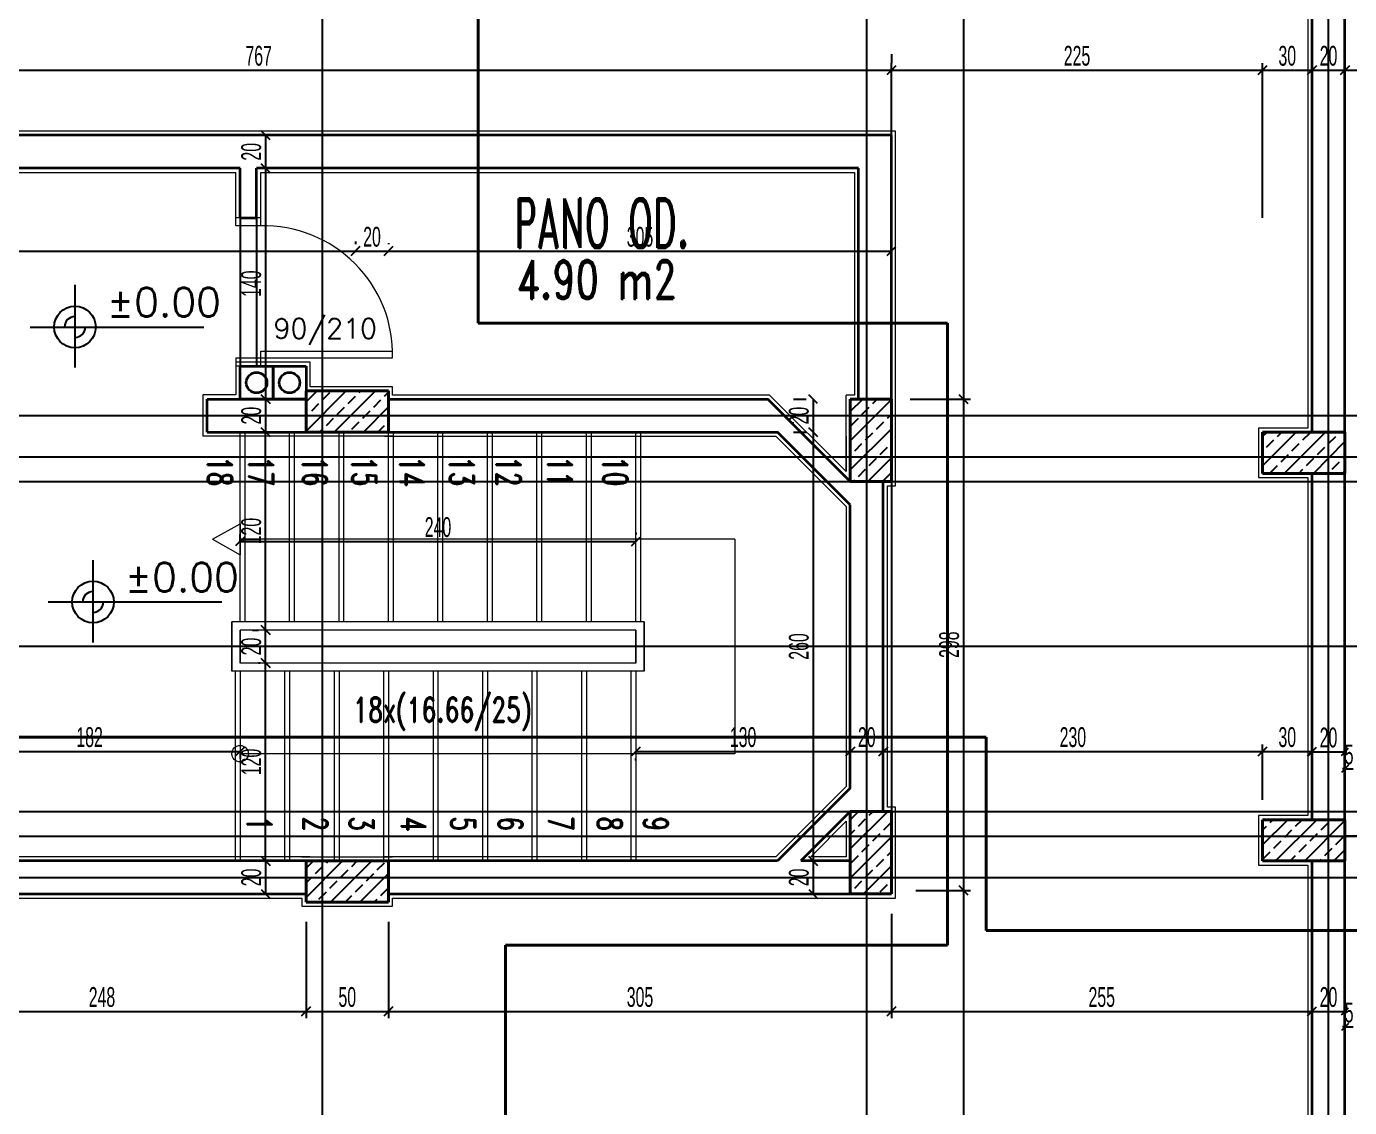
# Model space of a CAD drawing. Header units: inches. Extents: x -7543 to -822, y 102837 to 190349.
# Drawn here: x -834.9699 to -834.8094, y 102836.8968 to 102837.0279 of the extents above; entities that cross this region are included whole.
import ezdxf
from ezdxf.enums import TextEntityAlignment as Align

# ---------------------------------------------------------------- set-up
doc = ezdxf.new("R2010")
doc.units = ezdxf.units.IN
doc.header["$MEASUREMENT"] = 0
for name, pattern in [('__ZG_T_P__9', [22, 1, -10, 1, -10]), ('ACAD_ISO07W100', [3, 0, -3]), ('DASHDOTX2', [2, 1, -0.5, 0, -0.5]), ('DASHED', [19.05, 12.7, -6.35])]:
    doc.linetypes.add(name, pattern=pattern)
doc.layers.get('0').update_dxf_attribs({"lineweight": 25})
doc.layers.get('Defpoints').update_dxf_attribs({"lineweight": 25})
for name, color, linetype, lineweight in [('AKS', 1, 'Continuous', 25), ('ICOL', 55, 'Continuous', 25), ('İZ DÜŞÜM', 253, 'Continuous', 20), ('KESİT', 7, 'Continuous', 40), ('KOLON', 2, 'Continuous', 40), ('SIVA', 150, 'Continuous', 15), ('TARAMA', 8, 'Continuous', 25), ('YAZI', 7, 'Continuous', 25)]:
    doc.layers.add(name, color=color, linetype=linetype, lineweight=lineweight)
for name, color, linetype, lineweight, true_color in [('DUVAR', 7, 'Continuous', 35, 0xfc4642), ('KAPI', 7, 'Continuous', 18, 0xffb360), ('MERDİVEN', 7, 'Continuous', 20, 0x16c244)]:
    doc.layers.add(name, color=color, linetype=linetype, lineweight=lineweight, true_color=true_color)
doc.styles.add('OLCU', font='tromand.shx', dxfattribs={"width": 0.6, "height": 12})
doc.styles.add('st1', font='romandtw.shx', dxfattribs={"width": 0.7, "height": 40})
doc.styles.add('TXTX', font='TXTX')
doc.styles.add('ÖLÇÜ', font='simplex.shx')

# ---------------------------------------------------------------- blocks, each defined once
blk = doc.blocks.new('D')
at = {"layer": 'ICOL'}
for p, q in [((2.8, 2.8), (-2.8, -2.8)), ((0, 3), (0, -25))]:
    blk.add_line(p, q, dxfattribs=at)
blk = doc.blocks.new('E')
at = {"layer": 'ICOL'}
for p, q in [((0, -3), (0, 25)), ((-2.8, -2.8), (2.8, 2.8))]:
    blk.add_line(p, q, dxfattribs=at)
blk = doc.blocks.new('A$C00897202')
at = {"layer": 'KAPI'}
for p, q in [((81, 15), (81, 95)), ((85, 15), (85, 95)), ((5, 15), (0, 15)), ((5, 15), (5, 0)), ((85, 15), (81, 15)), ((85, 0), (85, 15)), ((90, 15), (85, 15)), ((5, 0), (0, 0)), ((85, 0), (90, 0))]:
    blk.add_line(p, q, dxfattribs=at)
blk.add_arc((83, 17), 78.03, 88.5312, 181.4688, dxfattribs=at)
blk = doc.blocks.new('_Oblique')
at = {"color": 0, "linetype": 'ByBlock', "lineweight": -2}
blk.add_line((-0.5, -0.5), (0.5, 0.5), dxfattribs=at)

msp = doc.modelspace()

# ---------------------------------------------------------------- linework, layer by layer
at = {"layer": 'AKS', "linetype": 'DASHDOTX2', "ltscale": 10}
for p, q in [((-834.93399, 102836.73452), (-834.93399, 102837.24234)), ((-834.812, 102836.73939), (-834.812, 102837.23681)), ((-834.868, 102836.73452), (-834.868, 102837.10169)), ((-835.0643, 102836.98068), (-834.402, 102836.98068)), ((-835.06448, 102836.97568), (-834.635, 102836.97568)), ((-835.0643, 102836.97268), (-834.635, 102836.97268)), ((-834.635, 102836.95268), (-835.0643, 102836.95268)), ((-835.0643, 102836.93268), (-834.635, 102836.93268)), ((-835.06459, 102836.92968), (-834.72165, 102836.92968)), ((-834.20945, 102836.92968), (-834.81, 102836.92968)), ((-835.0643, 102836.92468), (-834.635, 102836.92468))]:
    msp.add_line(p, q, dxfattribs=at)
at = {"layer": 'Defpoints', "color": 3}
for p, q in [((-834.814, 102836.97868), (-834.814, 102837.12268)), ((-834.81, 102836.77968), (-834.81, 102837.12368)), ((-835.0185, 102837.01468), (-834.86499, 102837.01468)), ((-834.86499, 102837.01468), (-834.865, 102836.92268)), ((-834.82, 102836.97368), (-834.82, 102836.97868)), ((-834.82, 102836.97868), (-834.814, 102836.97868)), ((-834.814, 102836.97368), (-834.82, 102836.97368)), ((-834.814, 102836.93168), (-834.814, 102836.97368)), ((-834.82, 102836.92668), (-834.82, 102836.93168)), ((-834.82, 102836.93168), (-834.814, 102836.93168)), ((-834.814, 102836.92668), (-834.82, 102836.92668)), ((-834.814, 102836.7828), (-834.814, 102836.92668)), ((-834.936, 102836.92268), (-834.9855, 102836.92268)), ((-834.936, 102836.92168), (-834.936, 102836.92268)), ((-834.865, 102836.92268), (-834.926, 102836.92268)), ((-834.926, 102836.92268), (-834.926, 102836.92168)), ((-834.926, 102836.92168), (-834.936, 102836.92168))]:
    msp.add_line(p, q, dxfattribs=at)
at = {"layer": 'Defpoints'}
for p, q in [((-834.944, 102837.00468), (-834.944, 102836.98668)), ((-834.942, 102837.00468), (-834.942, 102836.98668))]:
    msp.add_line(p, q, dxfattribs=at)
at = {"layer": 'DUVAR'}
for p, q in [((-834.814, 102836.97868), (-834.814, 102837.12268)), ((-834.81, 102836.97868), (-834.81, 102837.12268)), ((-834.86499, 102837.01468), (-835.0185, 102837.01468)), ((-834.86499, 102836.98268), (-834.86499, 102837.01468)), ((-834.944, 102837.01068), (-835.0225, 102837.01068)), ((-834.944, 102837.00468), (-834.944, 102837.01068)), ((-834.86899, 102837.01068), (-834.942, 102837.01068)), ((-834.942, 102837.00468), (-834.942, 102837.01068)), ((-834.86899, 102836.98268), (-834.86899, 102837.01068)), ((-834.944, 102837.00468), (-834.942, 102837.00468)), ((-834.944, 102836.98268), (-834.944, 102836.98668)), ((-834.944, 102836.98668), (-834.94, 102836.98668)), ((-834.94, 102836.98668), (-834.94, 102836.98268)), ((-834.94, 102836.98268), (-834.94, 102836.98668)), ((-834.94, 102836.98668), (-834.936, 102836.98668)), ((-834.936, 102836.98668), (-834.936, 102836.98268)), ((-834.948, 102836.98268), (-834.936, 102836.98268)), ((-834.948, 102836.97868), (-834.948, 102836.98268)), ((-834.94, 102836.98268), (-834.944, 102836.98268)), ((-834.936, 102836.98268), (-834.94, 102836.98268)), ((-834.926, 102836.98268), (-834.88, 102836.98268)), ((-834.87, 102836.97268), (-834.88, 102836.98268)), ((-834.948, 102836.97868), (-834.87883, 102836.97868)), ((-834.87, 102836.96986), (-834.87883, 102836.97868)), ((-834.814, 102836.93168), (-834.814, 102836.97368)), ((-834.81, 102836.93168), (-834.81, 102836.97368)), ((-834.866, 102836.93268), (-834.866, 102836.97268)), ((-834.87, 102836.93551), (-834.87, 102836.96986)), ((-834.87, 102836.93551), (-834.87883, 102836.92668)), ((-834.87, 102836.93268), (-834.876, 102836.92668)), ((-834.87883, 102836.92668), (-834.9805, 102836.92668)), ((-834.87, 102836.92668), (-834.876, 102836.92668)), ((-834.814, 102836.78268), (-834.814, 102836.92668)), ((-834.81, 102836.78268), (-834.81, 102836.92668)), ((-834.9805, 102836.92268), (-834.936, 102836.92268)), ((-834.926, 102836.92268), (-834.868, 102836.92268))]:
    msp.add_line(p, q, dxfattribs=at)
for centre in [(-834.942, 102836.98468), (-834.938, 102836.98468)]:
    msp.add_circle(centre, 0.00125, dxfattribs=at)
at = {"layer": 'ICOL'}
for p, q in [((-834.85627, 102837.12368), (-834.85627, 102836.98268)), ((-835.0185, 102837.02258), (-834.865, 102837.02258)), ((-834.865, 102837.02258), (-834.82, 102837.02258)), ((-834.82, 102837.02258), (-834.814, 102837.02258)), ((-834.814, 102837.02258), (-834.81, 102837.02258)), ((-834.81, 102837.02258), (-834.637, 102837.02258)), ((-834.94091, 102837.01468), (-834.94091, 102837.01068)), ((-834.94091, 102837.01068), (-834.94091, 102836.98268)), ((-835.0185, 102837.00064), (-834.93, 102837.00064)), ((-834.93, 102837.00064), (-834.926, 102837.00064)), ((-834.926, 102837.00064), (-834.865, 102837.00064)), ((-834.96403, 102836.99653), (-834.96403, 102836.98652)), ((-834.96945, 102836.99143), (-834.94839, 102836.99143)), ((-834.94091, 102836.98268), (-834.94091, 102836.97868)), ((-834.8745, 102836.98268), (-834.8745, 102836.97868)), ((-834.85627, 102836.98268), (-834.85627, 102836.92311)), ((-834.94091, 102836.95468), (-834.94091, 102836.97868)), ((-834.8745, 102836.97868), (-834.8745, 102836.92668)), ((-834.944, 102836.96542), (-834.896, 102836.96542)), ((-834.96184, 102836.96317), (-834.96184, 102836.95317)), ((-834.96727, 102836.95808), (-834.94621, 102836.95808)), ((-834.94091, 102836.95068), (-834.94091, 102836.95468)), ((-834.94091, 102836.92668), (-834.94091, 102836.95068)), ((-834.9805, 102836.93995), (-834.944, 102836.93995)), ((-834.896, 102836.93995), (-834.87, 102836.93995)), ((-834.87, 102836.93995), (-834.866, 102836.93995)), ((-834.866, 102836.93995), (-834.82, 102836.93995)), ((-834.82, 102836.93995), (-834.814, 102836.93995)), ((-834.81384, 102836.9399), (-834.81015, 102836.9399)), ((-834.81015, 102836.93785), (-834.81031, 102836.93785)), ((-834.81, 102836.93785), (-834.809, 102836.93785)), ((-834.94091, 102836.92668), (-834.94091, 102836.92268)), ((-834.8745, 102836.92668), (-834.8745, 102836.92268)), ((-834.85627, 102836.92311), (-834.85627, 102836.77968)), ((-834.9855, 102836.90843), (-834.936, 102836.90843)), ((-834.936, 102836.90843), (-834.926, 102836.90843)), ((-834.926, 102836.90843), (-834.865, 102836.90843)), ((-834.865, 102836.90843), (-834.814, 102836.90843)), ((-834.81384, 102836.90843), (-834.81015, 102836.90843)), ((-834.81015, 102836.90654), (-834.81031, 102836.90654)), ((-834.81, 102836.90654), (-834.809, 102836.90654))]:
    msp.add_line(p, q, dxfattribs=at)
at = {"layer": 'ICOL', "color": 53}
for p, q in [((-834.865, 102837.02451), (-834.865, 102837.02342)), ((-834.865, 102836.98508), (-834.865, 102837.02342)), ((-834.82, 102837.00465), (-834.82, 102837.02342)), ((-834.82, 102837.00465), (-834.82, 102837.02342)), ((-834.814, 102837.00465), (-834.814, 102837.02342)), ((-834.814, 102837.00465), (-834.814, 102837.02342)), ((-834.81, 102837.00465), (-834.81, 102837.02342)), ((-834.81, 102837.00465), (-834.81, 102837.02342)), ((-834.94052, 102837.01468), (-834.94007, 102837.01468)), ((-834.94052, 102837.01068), (-834.94007, 102837.01068)), ((-834.94052, 102837.01068), (-834.94007, 102837.01068)), ((-834.93, 102837.0018), (-834.93, 102837.00148)), ((-834.93, 102837.0018), (-834.93, 102837.00148)), ((-834.926, 102837.00158), (-834.926, 102837.00148)), ((-834.926, 102837.00158), (-834.926, 102837.00148)), ((-834.865, 102836.98508), (-834.865, 102837.00148)), ((-834.94218, 102836.98268), (-834.94175, 102836.98268)), ((-834.94218, 102836.98268), (-834.94175, 102836.98268)), ((-834.8769, 102836.98268), (-834.87534, 102836.98268)), ((-834.86275, 102836.98268), (-834.85543, 102836.98268)), ((-834.86206, 102836.98268), (-834.85543, 102836.98268)), ((-834.94204, 102836.97868), (-834.94175, 102836.97868)), ((-834.94153, 102836.97868), (-834.94175, 102836.97868)), ((-834.8769, 102836.97868), (-834.87534, 102836.97868)), ((-834.8769, 102836.97868), (-834.87534, 102836.97868)), ((-834.944, 102836.96544), (-834.944, 102836.96626)), ((-834.896, 102836.96651), (-834.896, 102836.96626)), ((-834.94248, 102836.95468), (-834.94175, 102836.95468)), ((-834.94248, 102836.95468), (-834.94175, 102836.95468)), ((-834.94156, 102836.95068), (-834.94175, 102836.95068)), ((-834.94156, 102836.95068), (-834.94175, 102836.95068)), ((-834.87, 102836.94132), (-834.87, 102836.94079)), ((-834.87, 102836.94132), (-834.87, 102836.94079)), ((-834.944, 102836.93993), (-834.944, 102836.93911)), ((-834.866, 102836.93877), (-834.866, 102836.94079)), ((-834.866, 102836.93877), (-834.866, 102836.94079)), ((-834.82, 102836.93408), (-834.82, 102836.94079)), ((-834.82, 102836.93408), (-834.82, 102836.94079)), ((-834.814, 102836.93408), (-834.814, 102836.94079)), ((-834.896, 102836.93886), (-834.896, 102836.93911)), ((-834.94204, 102836.92668), (-834.94175, 102836.92668)), ((-834.94153, 102836.92668), (-834.94175, 102836.92668)), ((-834.87502, 102836.92668), (-834.87534, 102836.92668)), ((-834.87502, 102836.92668), (-834.87534, 102836.92668)), ((-834.94049, 102836.92268), (-834.94175, 102836.92268)), ((-834.87469, 102836.92268), (-834.87534, 102836.92268)), ((-834.86206, 102836.92311), (-834.85543, 102836.92311)), ((-834.86206, 102836.92311), (-834.85543, 102836.92311)), ((-834.936, 102836.91928), (-834.936, 102836.90759)), ((-834.936, 102836.91928), (-834.936, 102836.90759)), ((-834.926, 102836.91928), (-834.926, 102836.90759)), ((-834.926, 102836.91928), (-834.926, 102836.90759)), ((-834.865, 102836.92028), (-834.865, 102836.90759)), ((-834.865, 102836.92028), (-834.865, 102836.90759)), ((-834.814, 102836.91644), (-834.814, 102836.90759))]:
    msp.add_line(p, q, dxfattribs=at)
at = {"layer": 'ICOL'}
for centre in [(-834.96403, 102836.99143), (-834.96184, 102836.95808)]:
    msp.add_circle(centre, 0.00252, dxfattribs=at)
for centre, start, end in [((-834.96403, 102836.99143), 90, 180), ((-834.96403, 102836.99143), 270, 0), ((-834.96184, 102836.95808), 90, 180), ((-834.96184, 102836.95808), 270, 0)]:
    msp.add_arc(centre, 0.00126, start, end, dxfattribs=at)
at = {"layer": 'İZ DÜŞÜM', "linetype": '__ZG_T_P__9'}
msp.add_line((-834.81, 102836.77768), (-834.81, 102837.12768), dxfattribs=at)
at = {"layer": 'KAPI'}
for p, q in [((-834.9415, 102837.00468), (-834.9445, 102837.00468)), ((-834.9415, 102836.98668), (-834.9445, 102836.98668))]:
    msp.add_line(p, q, dxfattribs=at)
at = {"layer": 'KESİT', "linetype": 'DASHED'}
for p, q in [((-834.91512, 102837.24728), (-834.91512, 102836.99188)), ((-834.91512, 102836.99188), (-834.8582, 102836.99188)), ((-834.8582, 102836.99188), (-834.8582, 102836.91646)), ((-835.0804, 102836.94168), (-834.85353, 102836.94168)), ((-834.85353, 102836.94168), (-834.85353, 102836.91823)), ((-834.85353, 102836.91823), (-834.74109, 102836.91823)), ((-834.8582, 102836.91646), (-834.91181, 102836.91646)), ((-834.91181, 102836.91646), (-834.91181, 102836.7164))]:
    msp.add_line(p, q, dxfattribs=at)
at = {"layer": 'KOLON'}
for p, q in [((-834.936, 102836.98368), (-834.936, 102836.97868)), ((-834.926, 102836.98368), (-834.936, 102836.98368)), ((-834.926, 102836.97868), (-834.926, 102836.98368)), ((-834.865, 102836.98268), (-834.87, 102836.98268)), ((-834.87, 102836.98268), (-834.87, 102836.97268)), ((-834.865, 102836.97268), (-834.865, 102836.98268)), ((-834.936, 102836.97868), (-834.926, 102836.97868)), ((-834.81, 102836.97868), (-834.82, 102836.97868)), ((-834.82, 102836.97868), (-834.82, 102836.97368)), ((-834.81, 102836.97368), (-834.81, 102836.97868)), ((-834.82, 102836.97368), (-834.81, 102836.97368)), ((-834.87, 102836.97268), (-834.865, 102836.97268)), ((-834.87, 102836.92268), (-834.87, 102836.93268)), ((-834.87, 102836.93268), (-834.865, 102836.93268)), ((-834.865, 102836.93268), (-834.865, 102836.92268)), ((-834.81, 102836.93168), (-834.82, 102836.93168)), ((-834.82, 102836.93168), (-834.82, 102836.92668)), ((-834.81, 102836.92668), (-834.81, 102836.93168)), ((-834.936, 102836.92168), (-834.936, 102836.92668)), ((-834.936, 102836.92668), (-834.926, 102836.92668)), ((-834.926, 102836.92668), (-834.926, 102836.92168)), ((-834.82, 102836.92668), (-834.81, 102836.92668)), ((-834.865, 102836.92268), (-834.87, 102836.92268)), ((-834.926, 102836.92168), (-834.936, 102836.92168))]:
    msp.add_line(p, q, dxfattribs=at)
at = {"layer": 'MERDİVEN', "linetype": 'ACAD_ISO07W100'}
for p, q in [((-834.944, 102836.95568), (-834.944, 102836.97868)), ((-834.938, 102836.95568), (-834.938, 102836.97868)), ((-834.932, 102836.95568), (-834.932, 102836.97868)), ((-834.926, 102836.95568), (-834.926, 102836.97868)), ((-834.92, 102836.95568), (-834.92, 102836.97868)), ((-834.914, 102836.95568), (-834.914, 102836.97868)), ((-834.908, 102836.95568), (-834.908, 102836.97868)), ((-834.902, 102836.95568), (-834.902, 102836.97868)), ((-834.896, 102836.95568), (-834.896, 102836.97868)), ((-834.944, 102836.94968), (-834.944, 102836.92668)), ((-834.938, 102836.94968), (-834.938, 102836.92668)), ((-834.932, 102836.94968), (-834.932, 102836.92668)), ((-834.926, 102836.94968), (-834.926, 102836.92668)), ((-834.92, 102836.94968), (-834.92, 102836.92668)), ((-834.914, 102836.94968), (-834.914, 102836.92668)), ((-834.908, 102836.94968), (-834.908, 102836.92668)), ((-834.902, 102836.94968), (-834.902, 102836.92668)), ((-834.896, 102836.94968), (-834.896, 102836.92668))]:
    msp.add_line(p, q, dxfattribs=at)
at = {"layer": 'MERDİVEN'}
for p, q in [((-834.9434, 102836.95568), (-834.9434, 102836.97868)), ((-834.9374, 102836.95568), (-834.9374, 102836.97868)), ((-834.9314, 102836.95568), (-834.9314, 102836.97868)), ((-834.9254, 102836.95568), (-834.9254, 102836.97868)), ((-834.9194, 102836.95568), (-834.9194, 102836.97868)), ((-834.9134, 102836.95568), (-834.9134, 102836.97868)), ((-834.9074, 102836.95568), (-834.9074, 102836.97868)), ((-834.9014, 102836.95568), (-834.9014, 102836.97868)), ((-834.8954, 102836.95568), (-834.8954, 102836.97868)), ((-834.94736, 102836.96568), (-834.944, 102836.96757)), ((-834.944, 102836.96757), (-834.944, 102836.9638)), ((-834.94736, 102836.96568), (-834.944, 102836.9638)), ((-834.884, 102836.96568), (-834.944, 102836.96568)), ((-834.884, 102836.96568), (-834.884, 102836.93968)), ((-834.945, 102836.94968), (-834.945, 102836.95568)), ((-834.945, 102836.95568), (-834.945, 102836.94968)), ((-834.945, 102836.95568), (-834.945, 102836.94968)), ((-834.895, 102836.95568), (-834.945, 102836.95568)), ((-834.945, 102836.94968), (-834.945, 102836.95568)), ((-834.896, 102836.95568), (-834.944, 102836.95568)), ((-834.896, 102836.95568), (-834.944, 102836.95568)), ((-834.896, 102836.95568), (-834.944, 102836.95568)), ((-834.895, 102836.95568), (-834.895, 102836.94968)), ((-834.895, 102836.94968), (-834.895, 102836.95568)), ((-834.895, 102836.94968), (-834.895, 102836.95568)), ((-834.895, 102836.95568), (-834.895, 102836.94968)), ((-834.944, 102836.95068), (-834.944, 102836.95468)), ((-834.944, 102836.95468), (-834.944, 102836.95068)), ((-834.944, 102836.95468), (-834.944, 102836.95068)), ((-834.896, 102836.95468), (-834.944, 102836.95468)), ((-834.944, 102836.95068), (-834.944, 102836.95468)), ((-834.897, 102836.95468), (-834.943, 102836.95468)), ((-834.897, 102836.95468), (-834.943, 102836.95468)), ((-834.897, 102836.95468), (-834.943, 102836.95468)), ((-834.896, 102836.95468), (-834.896, 102836.95068)), ((-834.896, 102836.95068), (-834.896, 102836.95468)), ((-834.896, 102836.95068), (-834.896, 102836.95468)), ((-834.896, 102836.95468), (-834.896, 102836.95068)), ((-834.895, 102836.94968), (-834.945, 102836.94968)), ((-834.9446, 102836.94968), (-834.9446, 102836.92668)), ((-834.896, 102836.95068), (-834.944, 102836.95068)), ((-834.896, 102836.94968), (-834.944, 102836.94968)), ((-834.896, 102836.94968), (-834.944, 102836.94968)), ((-834.896, 102836.94968), (-834.944, 102836.94968)), ((-834.897, 102836.95068), (-834.943, 102836.95068)), ((-834.897, 102836.95068), (-834.943, 102836.95068)), ((-834.897, 102836.95068), (-834.943, 102836.95068)), ((-834.9386, 102836.94968), (-834.9386, 102836.92668)), ((-834.9326, 102836.94968), (-834.9326, 102836.92668)), ((-834.9266, 102836.94968), (-834.9266, 102836.92668)), ((-834.9206, 102836.94968), (-834.9206, 102836.92668)), ((-834.9146, 102836.94968), (-834.9146, 102836.92668)), ((-834.9086, 102836.94968), (-834.9086, 102836.92668)), ((-834.9026, 102836.94968), (-834.9026, 102836.92668)), ((-834.8966, 102836.94968), (-834.8966, 102836.92668)), ((-834.884, 102836.93968), (-834.944, 102836.93968))]:
    msp.add_line(p, q, dxfattribs=at)
msp.add_circle((-834.944, 102836.93968), 0.001, dxfattribs=at)
at = {"layer": 'SIVA'}
for p, q in [((-834.8145, 102837.12218), (-834.8145, 102836.97918)), ((-834.8645, 102837.01518), (-835.018, 102837.01518)), ((-834.8645, 102836.97218), (-834.8645, 102837.01518)), ((-835.0175, 102837.01018), (-834.9445, 102837.01018)), ((-834.9445, 102837.00468), (-834.9445, 102837.01018)), ((-834.9415, 102837.01018), (-834.86949, 102837.01018)), ((-834.9415, 102837.00468), (-834.9415, 102837.01018)), ((-834.86949, 102837.01018), (-834.86949, 102836.98318)), ((-834.9355, 102836.98718), (-834.9445, 102836.98718)), ((-834.9445, 102836.98718), (-834.9445, 102836.98319)), ((-834.9355, 102836.98418), (-834.9355, 102836.98718)), ((-834.9485, 102836.98319), (-834.9485, 102836.97818)), ((-834.9445, 102836.98319), (-834.9485, 102836.98319)), ((-834.9255, 102836.98418), (-834.9355, 102836.98418)), ((-834.9255, 102836.98318), (-834.9255, 102836.98418)), ((-834.87979, 102836.98318), (-834.9255, 102836.98318)), ((-834.8705, 102836.97389), (-834.87979, 102836.98318)), ((-834.8705, 102836.97389), (-834.8705, 102836.98318)), ((-834.86949, 102836.98318), (-834.8705, 102836.98318)), ((-834.9255, 102836.97818), (-834.9485, 102836.97818)), ((-834.9265, 102836.97818), (-834.87903, 102836.97818)), ((-834.8705, 102836.96965), (-834.87903, 102836.97818)), ((-834.8705, 102836.97818), (-834.8705, 102836.97389)), ((-834.8145, 102836.97918), (-834.8205, 102836.97918)), ((-834.8205, 102836.97918), (-834.8205, 102836.97318)), ((-834.8655, 102836.97218), (-834.8645, 102836.97218)), ((-834.8655, 102836.93318), (-834.8655, 102836.97218)), ((-834.8205, 102836.97318), (-834.8145, 102836.97318)), ((-834.8145, 102836.97318), (-834.8145, 102836.93218)), ((-834.8705, 102836.96965), (-834.8705, 102836.93572)), ((-834.8705, 102836.93572), (-834.87903, 102836.92718)), ((-834.8645, 102836.93318), (-834.8655, 102836.93318)), ((-834.8645, 102836.92218), (-834.8645, 102836.93318)), ((-834.8145, 102836.93218), (-834.8205, 102836.93218)), ((-834.8205, 102836.93218), (-834.8205, 102836.92618)), ((-834.8705, 102836.93148), (-834.87479, 102836.92718)), ((-834.8705, 102836.93148), (-834.8705, 102836.92718)), ((-834.9355, 102836.92718), (-834.98, 102836.92718)), ((-834.9365, 102836.92718), (-834.9255, 102836.92718)), ((-834.87903, 102836.92718), (-834.9265, 102836.92718)), ((-834.8705, 102836.92718), (-834.87479, 102836.92718)), ((-834.8205, 102836.92618), (-834.8145, 102836.92618)), ((-834.8145, 102836.92618), (-834.8145, 102836.78318)), ((-834.981, 102836.92218), (-834.9365, 102836.92218)), ((-834.9365, 102836.92218), (-834.9365, 102836.92118)), ((-834.9255, 102836.92218), (-834.8695, 102836.92218)), ((-834.9255, 102836.92118), (-834.9255, 102836.92218)), ((-834.8705, 102836.92218), (-834.8645, 102836.92218)), ((-834.9365, 102836.92118), (-834.9255, 102836.92118))]:
    msp.add_line(p, q, dxfattribs=at)
at = {"layer": 'TARAMA'}
for p, q in [((-834.936, 102836.98234), (-834.93466, 102836.98368)), ((-834.936, 102836.97881), (-834.93112, 102836.98368)), ((-834.93399, 102836.98259), (-834.9331, 102836.98347)), ((-834.93259, 102836.97868), (-834.92759, 102836.98368)), ((-834.93089, 102836.98215), (-834.93001, 102836.98303)), ((-834.92957, 102836.98347), (-834.92936, 102836.98368)), ((-834.92647, 102836.98303), (-834.926, 102836.98351)), ((-834.93531, 102836.98126), (-834.93443, 102836.98215)), ((-834.93222, 102836.98082), (-834.93133, 102836.98171)), ((-834.92905, 102836.97868), (-834.926, 102836.98174)), ((-834.9278, 102836.98171), (-834.92692, 102836.98259)), ((-834.87, 102836.98117), (-834.86848, 102836.98268)), ((-834.87, 102836.97763), (-834.865, 102836.98263)), ((-834.86858, 102836.98082), (-834.86769, 102836.98171)), ((-834.86725, 102836.98215), (-834.86672, 102836.98268)), ((-834.936, 102836.98058), (-834.93575, 102836.98082)), ((-834.93354, 102836.9795), (-834.93266, 102836.98038)), ((-834.93045, 102836.97905), (-834.92957, 102836.97994)), ((-834.92912, 102836.98038), (-834.92824, 102836.98126)), ((-834.92603, 102836.97994), (-834.926, 102836.97997)), ((-834.8699, 102836.9795), (-834.86902, 102836.98038)), ((-834.86681, 102836.97905), (-834.86593, 102836.97994)), ((-834.86549, 102836.98038), (-834.865, 102836.98087)), ((-834.93436, 102836.97868), (-834.93399, 102836.97905)), ((-834.92728, 102836.97868), (-834.92647, 102836.9795)), ((-834.87, 102836.9741), (-834.865, 102836.9791)), ((-834.86814, 102836.97773), (-834.86725, 102836.97861)), ((-834.82, 102836.97814), (-834.81945, 102836.97868)), ((-834.82, 102836.9746), (-834.81592, 102836.97868)), ((-834.8182, 102836.97817), (-834.81768, 102836.97868)), ((-834.81738, 102836.97368), (-834.81238, 102836.97868)), ((-834.8151, 102836.97773), (-834.81422, 102836.97861)), ((-834.81201, 102836.97729), (-834.81113, 102836.97817)), ((-834.81068, 102836.97861), (-834.81061, 102836.97868)), ((-834.86946, 102836.9764), (-834.86858, 102836.97729)), ((-834.86637, 102836.97596), (-834.86549, 102836.97684)), ((-834.86504, 102836.97729), (-834.865, 102836.97733)), ((-834.81952, 102836.97684), (-834.81864, 102836.97773)), ((-834.81643, 102836.9764), (-834.81555, 102836.97729)), ((-834.81384, 102836.97368), (-834.81, 102836.97753)), ((-834.81334, 102836.97596), (-834.81245, 102836.97684)), ((-834.87, 102836.97587), (-834.8699, 102836.97596)), ((-834.86788, 102836.97268), (-834.865, 102836.97556)), ((-834.86769, 102836.97463), (-834.86681, 102836.97552)), ((-834.82, 102836.97637), (-834.81997, 102836.9764)), ((-834.81776, 102836.97508), (-834.81687, 102836.97596)), ((-834.81466, 102836.97463), (-834.81378, 102836.97552)), ((-834.81157, 102836.97419), (-834.81068, 102836.97508)), ((-834.81024, 102836.97552), (-834.81, 102836.97576)), ((-834.86902, 102836.97331), (-834.86814, 102836.97419)), ((-834.86593, 102836.97287), (-834.86504, 102836.97375)), ((-834.81908, 102836.97375), (-834.8182, 102836.97463)), ((-834.81561, 102836.97368), (-834.8151, 102836.97419)), ((-834.81208, 102836.97368), (-834.81201, 102836.97375)), ((-834.81031, 102836.97368), (-834.81, 102836.97399)), ((-834.86965, 102836.97268), (-834.86946, 102836.97287)), ((-834.87, 102836.93167), (-834.86899, 102836.93268)), ((-834.87, 102836.92814), (-834.86545, 102836.93268)), ((-834.86902, 102836.93088), (-834.86814, 102836.93177)), ((-834.86769, 102836.93221), (-834.86722, 102836.93268)), ((-834.82, 102836.92864), (-834.81695, 102836.93168)), ((-834.81908, 102836.93132), (-834.81872, 102836.93168)), ((-834.81842, 102836.92668), (-834.81342, 102836.93168)), ((-834.81599, 102836.93088), (-834.81519, 102836.93168)), ((-834.87, 102836.9299), (-834.86946, 102836.93044)), ((-834.86725, 102836.92911), (-834.86637, 102836.93)), ((-834.86593, 102836.93044), (-834.86504, 102836.93132)), ((-834.82, 102836.93041), (-834.81952, 102836.93088)), ((-834.81731, 102836.92956), (-834.81643, 102836.93044)), ((-834.81488, 102836.92668), (-834.81, 102836.93157)), ((-834.81422, 102836.92911), (-834.81334, 102836.93)), ((-834.81289, 102836.93044), (-834.81201, 102836.93132)), ((-834.87, 102836.9246), (-834.865, 102836.9296)), ((-834.86858, 102836.92779), (-834.86769, 102836.92867)), ((-834.81864, 102836.92823), (-834.81776, 102836.92911)), ((-834.81555, 102836.92779), (-834.81466, 102836.92867)), ((-834.81113, 102836.92867), (-834.81024, 102836.92956)), ((-834.8699, 102836.92646), (-834.86902, 102836.92735)), ((-834.86681, 102836.92602), (-834.86593, 102836.9269)), ((-834.86549, 102836.92735), (-834.865, 102836.92783)), ((-834.81997, 102836.9269), (-834.81908, 102836.92779)), ((-834.81665, 102836.92668), (-834.81599, 102836.92735)), ((-834.81311, 102836.92668), (-834.81289, 102836.9269)), ((-834.81245, 102836.92735), (-834.81157, 102836.92823)), ((-834.81135, 102836.92668), (-834.81, 102836.92803)), ((-834.936, 102836.92578), (-834.93509, 102836.92668)), ((-834.936, 102836.92224), (-834.93156, 102836.92668)), ((-834.93487, 102836.92514), (-834.93399, 102836.92602)), ((-834.93354, 102836.92646), (-834.93332, 102836.92668)), ((-834.93302, 102836.92168), (-834.92802, 102836.92668)), ((-834.93178, 102836.92469), (-834.93089, 102836.92558)), ((-834.93045, 102836.92602), (-834.92979, 102836.92668)), ((-834.92736, 102836.92558), (-834.92647, 102836.92646)), ((-834.86838, 102836.92268), (-834.865, 102836.92607)), ((-834.86814, 102836.92469), (-834.86725, 102836.92558)), ((-834.936, 102836.92401), (-834.93531, 102836.92469)), ((-834.9331, 102836.92337), (-834.93222, 102836.92425)), ((-834.93001, 102836.92293), (-834.92912, 102836.92381)), ((-834.92948, 102836.92168), (-834.926, 102836.92517)), ((-834.92868, 102836.92425), (-834.9278, 102836.92514)), ((-834.86946, 102836.92337), (-834.86858, 102836.92425)), ((-834.86637, 102836.92293), (-834.86549, 102836.92381)), ((-834.86504, 102836.92425), (-834.865, 102836.9243)), ((-834.93443, 102836.92204), (-834.93354, 102836.92293)), ((-834.93125, 102836.92168), (-834.93045, 102836.92249)), ((-834.92772, 102836.92168), (-834.92736, 102836.92204)), ((-834.92692, 102836.92249), (-834.92603, 102836.92337)), ((-834.87, 102836.92283), (-834.8699, 102836.92293))]:
    msp.add_line(p, q, dxfattribs=at)

# ---------------------------------------------------------------- block references
at = {"layer": 'ICOL'}
for name, p, xscale, yscale, zscale, rotation in [('_Oblique', (-834.865, 102837.02258), 0.001080000000001746, 0.001080000000001746, 0.001080000000001746, 180), ('_Oblique', (-834.82, 102837.02258), 0.001080000000001746, 0.001080000000001746, 0.001080000000001746, 180), ('_Oblique', (-834.814, 102837.02258), 0.001080000000001746, 0.001080000000001746, 0.001080000000001746, 180), ('_Oblique', (-834.81, 102837.02258), 0.001080000000001746, 0.001080000000001746, 0.001080000000001746, 180), ('_Oblique', (-834.94091, 102837.01468), 0.001080000001820736, 0.001080000001820736, 0.001080000001820736, 90), ('_Oblique', (-834.94091, 102837.01068), 0.001080000001820736, 0.001080000001820736, 0.001080000001820736, 90), ('_Oblique', (-834.94091, 102837.01068), 0.001080000001820736, 0.001080000001820736, 0.001080000001820736, 270), ('_Oblique', (-834.93, 102837.00064), 0.001080000000001746, 0.001080000000001746, 0.001080000000001746, 180), ('_Oblique', (-834.926, 102837.00064), 0.001080000000001746, 0.001080000000001746, 0.001080000000001746, 180), ('_Oblique', (-834.94091, 102836.98268), 0.001080000001820736, 0.001080000001820736, 0.001080000001820736, 90), ('_Oblique', (-834.94091, 102836.98268), 0.001080000001820736, 0.001080000001820736, 0.001080000001820736, 270), ('_Oblique', (-834.8745, 102836.98268), 0.001080000001820736, 0.001080000001820736, 0.001080000001820736, 90), ('_Oblique', (-834.85627, 102836.98268), 0.001080000001820736, 0.001080000001820736, 0.001080000001820736, 90), ('_Oblique', (-834.85627, 102836.98268), 0.001080000001820736, 0.001080000001820736, 0.001080000001820736, 270), ('_Oblique', (-834.94091, 102836.97868), 0.001080000001820736, 0.001080000001820736, 0.001080000001820736, 90), ('_Oblique', (-834.94091, 102836.97868), 0.001080000001820736, 0.001080000001820736, 0.001080000001820736, 270), ('_Oblique', (-834.8745, 102836.97868), 0.001080000001820736, 0.001080000001820736, 0.001080000001820736, 90), ('_Oblique', (-834.8745, 102836.97868), 0.001080000001820736, 0.001080000001820736, 0.001080000001820736, 270), ('_Oblique', (-834.944, 102836.96542), 0.001080000000001746, 0.001080000000001746, 0.001080000000001746, 180), ('_Oblique', (-834.94091, 102836.95468), 0.001080000001820736, 0.001080000001820736, 0.001080000001820736, 270), ('_Oblique', (-834.94091, 102836.95468), 0.001080000001820736, 0.001080000001820736, 0.001080000001820736, 90), ('_Oblique', (-834.94091, 102836.95068), 0.001080000001820736, 0.001080000001820736, 0.001080000001820736, 270), ('_Oblique', (-834.94091, 102836.95068), 0.001080000001820736, 0.001080000001820736, 0.001080000001820736, 90), ('D', (-834.814, 102836.9399), 0.0001559999999471984, 0.0001559999999471984, 0.0001559999999471984, 180), ('_Oblique', (-834.896, 102836.93995), 0.001080000000001746, 0.001080000000001746, 0.001080000000001746, 180), ('_Oblique', (-834.87, 102836.93995), 0.001080000000001746, 0.001080000000001746, 0.001080000000001746, 180), ('_Oblique', (-834.866, 102836.93995), 0.001080000000001746, 0.001080000000001746, 0.001080000000001746, 180), ('_Oblique', (-834.82, 102836.93995), 0.001080000000001746, 0.001080000000001746, 0.001080000000001746, 180), ('_Oblique', (-834.94091, 102836.92668), 0.001080000001820736, 0.001080000001820736, 0.001080000001820736, 90), ('_Oblique', (-834.94091, 102836.92668), 0.001080000001820736, 0.001080000001820736, 0.001080000001820736, 270), ('_Oblique', (-834.8745, 102836.92668), 0.001080000001820736, 0.001080000001820736, 0.001080000001820736, 90), ('_Oblique', (-834.8745, 102836.92668), 0.001080000001820736, 0.001080000001820736, 0.001080000001820736, 270), ('_Oblique', (-834.85627, 102836.92311), 0.001080000001820736, 0.001080000001820736, 0.001080000001820736, 90), ('_Oblique', (-834.85627, 102836.92311), 0.001080000001820736, 0.001080000001820736, 0.001080000001820736, 270), ('_Oblique', (-834.94091, 102836.92268), 0.001080000001820736, 0.001080000001820736, 0.001080000001820736, 270), ('_Oblique', (-834.8745, 102836.92268), 0.001080000001820736, 0.001080000001820736, 0.001080000001820736, 270), ('D', (-834.814, 102836.90843), 0.0001559999999471984, 0.0001559999999471984, 0.0001559999999471984, 180), ('_Oblique', (-834.936, 102836.90843), 0.001080000000001746, 0.001080000000001746, 0.001080000000001746, 180), ('_Oblique', (-834.926, 102836.90843), 0.001080000000001746, 0.001080000000001746, 0.001080000000001746, 180), ('_Oblique', (-834.865, 102836.90843), 0.001080000000001746, 0.001080000000001746, 0.001080000000001746, 180)]:
    msp.add_blockref(name, p, dxfattribs=dict(at, xscale=xscale, yscale=yscale, zscale=zscale, rotation=rotation))
for name, p, xscale, yscale, zscale in [('_Oblique', (-834.865, 102837.02258), 0.001080000000001746, 0.001080000000001746, 0.001080000000001746), ('_Oblique', (-834.82, 102837.02258), 0.001080000000001746, 0.001080000000001746, 0.001080000000001746), ('_Oblique', (-834.814, 102837.02258), 0.001080000000001746, 0.001080000000001746, 0.001080000000001746), ('_Oblique', (-834.81, 102837.02258), 0.001080000000001746, 0.001080000000001746, 0.001080000000001746), ('_Oblique', (-834.93, 102837.00064), 0.001080000000001746, 0.001080000000001746, 0.001080000000001746), ('_Oblique', (-834.926, 102837.00064), 0.001080000000001746, 0.001080000000001746, 0.001080000000001746), ('_Oblique', (-834.865, 102837.00064), 0.001080000000001746, 0.001080000000001746, 0.001080000000001746), ('_Oblique', (-834.896, 102836.96542), 0.001080000000001746, 0.001080000000001746, 0.001080000000001746), ('E', (-834.81, 102836.9399), 0.0001559999999471984, 0.0001559999999471984, 0.0001559999999471984), ('_Oblique', (-834.944, 102836.93995), 0.001080000000001746, 0.001080000000001746, 0.001080000000001746), ('_Oblique', (-834.87, 102836.93995), 0.001080000000001746, 0.001080000000001746, 0.001080000000001746), ('_Oblique', (-834.866, 102836.93995), 0.001080000000001746, 0.001080000000001746, 0.001080000000001746), ('_Oblique', (-834.82, 102836.93995), 0.001080000000001746, 0.001080000000001746, 0.001080000000001746), ('_Oblique', (-834.814, 102836.93995), 0.001080000000001746, 0.001080000000001746, 0.001080000000001746), ('D', (-834.81, 102836.93785), 0.0001559999999471984, 0.0001559999999471984, 0.0001559999999471984), ('E', (-834.81, 102836.90843), 0.0001559999999471984, 0.0001559999999471984, 0.0001559999999471984), ('_Oblique', (-834.936, 102836.90843), 0.001080000000001746, 0.001080000000001746, 0.001080000000001746), ('_Oblique', (-834.926, 102836.90843), 0.001080000000001746, 0.001080000000001746, 0.001080000000001746), ('_Oblique', (-834.865, 102836.90843), 0.001080000000001746, 0.001080000000001746, 0.001080000000001746), ('_Oblique', (-834.814, 102836.90843), 0.001080000000001746, 0.001080000000001746, 0.001080000000001746), ('D', (-834.81, 102836.90654), 0.0001559999999471984, 0.0001559999999471984, 0.0001559999999471984)]:
    msp.add_blockref(name, p, dxfattribs=dict(at, xscale=xscale, yscale=yscale, zscale=zscale))
at = {"layer": 'KAPI', "xscale": 0.000199999994947575, "yscale": 0.000199999994947575, "zscale": 0.000199999994947575, "rotation": 270}
msp.add_blockref('A$C00897202', (-834.9445, 102837.00468), dxfattribs=at)

# ---------------------------------------------------------------- texts
at = {"layer": 'ICOL', "char_height": 0.0024, "attachment_point": 5, "style": 'OLCU'}
for s, insert in [('\\A1;767', (-834.94175, 102837.02431)), ('\\A1;225', (-834.8425, 102837.02431)), ('\\A1;30', (-834.817, 102837.02431)), ('\\A1;20', (-834.812, 102837.02431)), ('\\A1;20', (-834.928, 102837.00236)), ('\\A1;305', (-834.8955, 102837.00236)), ('\\A1;240', (-834.92, 102836.96715)), ('\\A1;182', (-834.96225, 102836.94168)), ('\\A1;130', (-834.883, 102836.94168)), ('\\A1;20', (-834.868, 102836.94168)), ('\\A1;230', (-834.843, 102836.94168)), ('\\A1;30', (-834.817, 102836.94168)), ('\\A1;20', (-834.812, 102836.94163)), ('\\A1;5', (-834.8095, 102836.93957)), ('\\A1;248', (-834.96075, 102836.91016)), ('\\A1;50', (-834.931, 102836.91016)), ('\\A1;305', (-834.8955, 102836.91016)), ('\\A1;255', (-834.8395, 102836.91016)), ('\\A1;20', (-834.812, 102836.91016)), ('\\A1;5', (-834.8095, 102836.90827))]:
    msp.add_mtext(s, dxfattribs=dict(at, insert=insert))
at = {"layer": 'ICOL', "char_height": 0.0024, "attachment_point": 5, "rotation": 90, "style": 'OLCU'}
for s, insert in [('\\A1;20', (-834.94264, 102837.01268)), ('\\A1;140', (-834.94264, 102836.99668)), ('\\A1;20', (-834.94264, 102836.98068)), ('\\A1;20', (-834.87623, 102836.98068)), ('\\A1;120', (-834.94264, 102836.96668)), ('\\A1;260', (-834.87623, 102836.95268)), ('\\A1;298', (-834.858, 102836.9529)), ('\\A1;20', (-834.94264, 102836.95268)), ('\\A1;120', (-834.94264, 102836.93868)), ('\\A1;20', (-834.94264, 102836.92468)), ('\\A1;20', (-834.87623, 102836.92468))]:
    msp.add_mtext(s, dxfattribs=dict(at, insert=insert))
at = {"layer": 'ICOL', "style": 'ÖLÇÜ'}
for p in [(-834.95324, 102836.9927), (-834.95106, 102836.95934)]:
    msp.add_attdef('%%P0.00', text='%%p0.00', height=0.0035, dxfattribs=at).set_placement(p, align=Align.CENTER)
at = {"layer": 'KAPI', "style": 'TXTX'}
msp.add_text('90/210', height=0.0024, dxfattribs=at).set_placement((-834.93994, 102836.99005))
at = {"layer": 'YAZI', "style": 'st1'}
for s, height, width, p in [('PANO OD.', 0.006, 0.53556, (-834.91073, 102837.00103)), ('4.90 m2', 0.004688, 0.7, (-834.91048, 102836.99484)), ('18x(16.66/25)', 0.003, 0.7, (-834.93027, 102836.94352))]:
    msp.add_text(s, height=height, dxfattribs=dict(at, width=width)).set_placement(p)
at = {"layer": 'YAZI', "style": 'st1', "width": 0.7}
for s, p in [('18', (-834.94794, 102836.97568)), ('17', (-834.94293, 102836.97568)), ('16', (-834.93642, 102836.97568)), ('15', (-834.93044, 102836.97568)), ('14', (-834.92464, 102836.97568)), ('13', (-834.9186, 102836.97568)), ('12', (-834.91293, 102836.97568)), ('11', (-834.90669, 102836.97568)), ('10', (-834.89999, 102836.97568)), ('2', (-834.93636, 102836.93208)), ('3', (-834.93076, 102836.93208)), ('4', (-834.92444, 102836.93208)), ('5', (-834.91845, 102836.93208)), ('6', (-834.91272, 102836.93208)), ('7', (-834.90657, 102836.93208)), ('8', (-834.90067, 102836.93208)), ('9', (-834.89507, 102836.93208)), ('1', (-834.94314, 102836.93208))]:
    msp.add_text(s, height=0.003, rotation=270, dxfattribs=at).set_placement(p)

doc.saveas('drawing.dxf')
